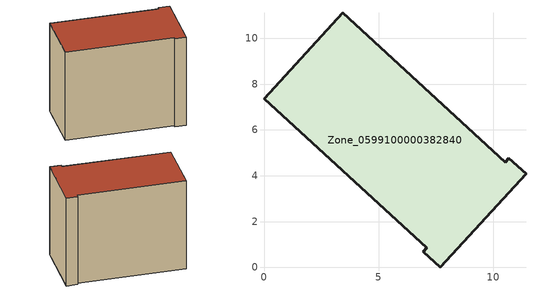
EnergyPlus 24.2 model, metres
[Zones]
Zone_0599100000382840
 floor ground (C_G): 11.44,4.09 7.7,0 6.95,0.68 7.1,0.85 0,7.37 3.44,11.12 10.54,4.6 10.69,4.77 z0
 wall outside (C_F): 7.7,0 11.44,4.09 10.69,4.77 10.54,4.6 3.44,11.12 0,7.37 7.1,0.85 6.95,0.68 7.7,0 z0:8.67
 roof outside (C_R): 10.54,4.6 3.44,11.12 0,7.37 7.1,0.85 6.95,0.68 7.7,0 11.44,4.09 10.69,4.77 z8.67
[BUILDING]
Pand.0599100000382840: North Axis=0; Terrain=City; Loads Convergence Tolerance Value=0.04; Temperature Convergence Tolerance Value=0.4; Solar Distribution=FullExterior; Maximum Number of Warmup Days=25; Minimum Number of Warmup Days=1
[Site:Location]
Rotterdam.The.Hague.AP_ZH_NLD Design_Conditions: Latitude=51.96; Longitude=4.45; Time Zone=1; Elevation=-4.5
[SITE:GROUNDTEMPERATURE:BUILDINGSURFACE]
18, 18, 18, 18, 18, 18, 18, 18, 18, 18, 18, 18
[MATERIAL] Thermal Absorptance=0.9; Solar Absorptance=0.7; Visible Absorptance=0.7
Name | Roughness | Thickness | Conductivity | Density | Specific Heat
G.TI.1992-2005 | MediumSmooth | 0.15 | 0.06 | 540 | 1210
F.TI.1992-2005 | Rough | 0.3 | 0.12 | 1920 | 840
R.TI.1992-2005 | MediumRough | 0.2 | 0.08 | 1500 | 1000
[CONSTRUCTION]
C_G: G.TI.1992-2005
C_F: F.TI.1992-2005
C_R: R.TI.1992-2005
[ZONE]
Zone_0599100000382840: Type=1; Multiplier=1; Ceiling Height=Autocalculate; Volume=Autocalculate; Floor Area=autocalculate; Part of Total Floor Area=Yes
[ZONEINFILTRATION:DESIGNFLOWRATE]
Infil_Zone_0599100000382840: Zone or ZoneList or Space or SpaceList=Zone_0599100000382840; Schedule=AlwaysOn; Design Flow Rate Calculation Method=Flow/Area; Flow Rate per Floor Area=0.0015; Constant Term Coefficient=1; Temperature Term Coefficient=0; Velocity Term Coefficient=0; Velocity Squared Term Coefficient=0
[HVACTEMPLATE:ZONE:IDEALLOADSAIRSYSTEM]
Zone_0599100000382840: Maximum Heating Supply Air Temperature=50; Minimum Cooling Supply Air Temperature=13; Maximum Heating Supply Air Humidity Ratio=0.0156; Minimum Cooling Supply Air Humidity Ratio=0.0077; Heating Limit=NoLimit; Cooling Limit=NoLimit; Dehumidification Control Type=ConstantSensibleHeatRatio; Cooling Sensible Heat Ratio=0.7; Dehumidification Setpoint=60; Humidification Control Type=None; Humidification Setpoint=30; Outdoor Air Method=None; Outdoor Air Flow Rate per Person=0.00944; Outdoor Air Flow Rate per Zone Floor Area=0; Outdoor Air Flow Rate per Zone=0; Demand Controlled Ventilation Type=None; Outdoor Air Economizer Type=NoEconomizer; Heat Recovery Type=None; Sensible Heat Recovery Effectiveness=0.7; Latent Heat Recovery Effectiveness=0.65
[ZONECONTROL:THERMOSTAT]
ThermostatControl_Zone_0599100000382840: Zone or ZoneList=Zone_0599100000382840; Control Type Schedule=DualSetpointControlType; Control 1=Thermostat_Zone_0599100000382840; Temperature Difference Between Cutout And Setpoint=0
[THERMOSTATSETPOINT:DUALSETPOINT]
Thermostat_Zone_0599100000382840: Heating Setpoint Temperature Schedule=HeatingSetpoint_Zone_0599100000382840; Cooling Setpoint Temperature Schedule=CoolingSetpoint_Zone_0599100000382840
[SCHEDULE:COMPACT]
HeatingSetpoint_Zone_0599100000382840: Through: 12/31, For: AllDays, Until: 24:00, 21
CoolingSetpoint_Zone_0599100000382840: Through: 12/31, For: AllDays, Until: 24:00, 24
DualSetpointControlType: Through: 12/31, For: AllDays, Until: 24:00, 4
AlwaysOn: Through: 12/31, For: AllDays, Until: 24:00, 1
